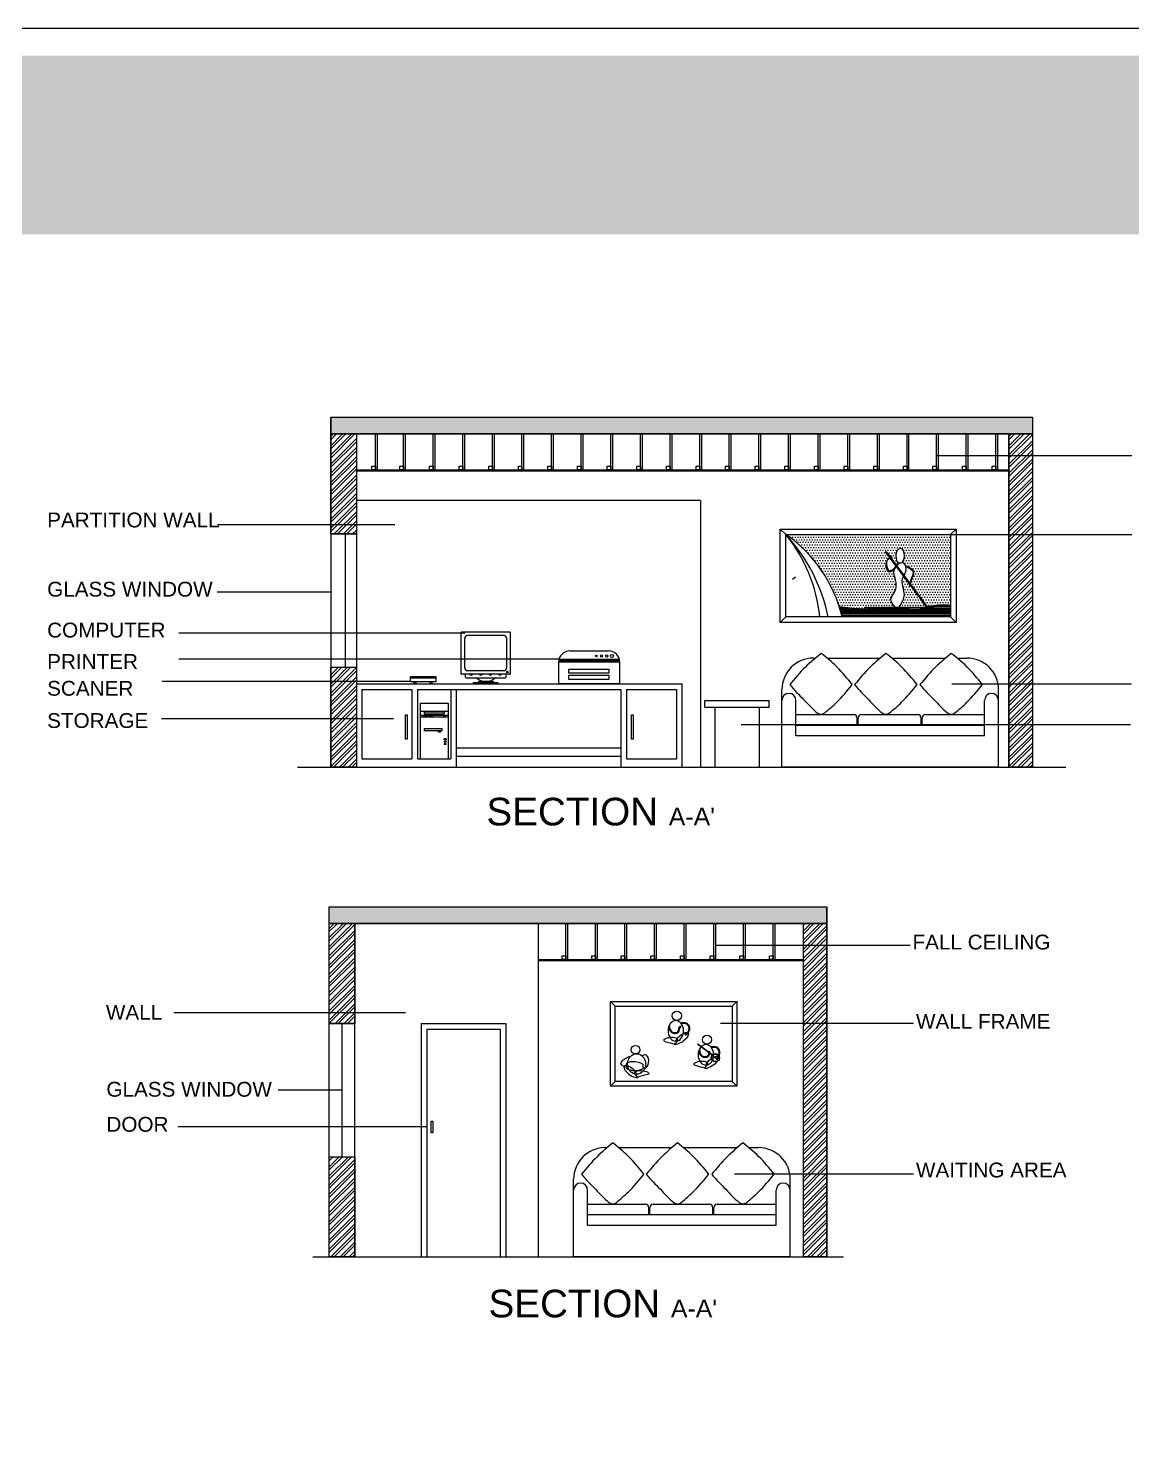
# Model space of a CAD drawing. Header units: millimetres. Extents: x 1521 to 3683, y 1649 to 3322.
# Drawn here: x 1768.16 to 1779.35, y 1662.99 to 1677.22 of the extents above; entities that cross this region are included whole.
import ezdxf

# ---------------------------------------------------------------- set-up
doc = ezdxf.new("R2010")
doc.units = ezdxf.units.MM
doc.header["$LTSCALE"] = 0.1
doc.layers.add('FURNITURE', color=34, linetype='Continuous')
doc.layers.add('HATCH', color=150, linetype='Continuous')
doc.styles.add('WORKING', font='ARIALN.TTF')

# ---------------------------------------------------------------- blocks, each defined once
blk = doc.blocks.new('A$C3F6A36EA')
h = blk.add_hatch(color=10)
h.set_gradient(color1=(22, 110, 12), color2=(129, 189, 10), tint=0.46)
h.paths.add_polyline_path([(-44.213, 20.41), (-3.313, 20.41), (-3.313, 22.222), (-44.213, 22.222)])
at = {"color": 0}
blk.add_lwpolyline([(-44.213, 22.5), (-3.313, 22.5), (-3.313, -5.276), (-44.213, -5.276)], close=True, dxfattribs=at)
blk = doc.blocks.new('A$C39047451')
at = {"layer": 'FURNITURE'}
for p, q in [((0, 2.87), (0, 14.63)), ((13.88, 14.75), (0.12, 14.75)), ((1, 4.6), (1, 12.9)), ((12.11, 13.75), (1.89, 13.75)), ((13, 4.6), (13, 12.9)), ((14, 2.87), (14, 14.63)), ((13.88, 2.75), (0.12, 2.75)), ((1.25, 1.87), (1.25, 2.75)), ((1.37, 1.75), (12.63, 1.75)), ((12.11, 3.75), (1.89, 3.75)), ((4.94, 0.75), (4.94, 0.41)), ((4.94, 0.75), (9.06, 0.75)), ((9.06, 0.75), (9.06, 0.41)), ((12.75, 1.87), (12.75, 2.75))]:
    blk.add_line(p, q, dxfattribs=at)
blk.add_lwpolyline([(3.53, 0), (3.53, 0.41), (10.47, 0.41), (10.47, 0)], close=True, dxfattribs=at)
blk.add_circle((13.13, 3.37), 0.229, dxfattribs=at)
for centre, radius, start, end in [((0.12, 14.63), 0.12, 90, 180), ((1.85, 12.9), 0.849, 87.1826, 180), ((1.85, 12.9), 0.849, 87.1826, 92.8174), ((12.15, 12.9), 0.849, 87.1826, 92.8174), ((12.15, 12.9), 0.849, 0, 92.8174), ((13.88, 14.63), 0.12, 0, 90), ((1.85, 4.6), 0.849, 180, 272.8174), ((12.15, 4.6), 0.849, 267.1826, 0), ((0.12, 2.87), 0.12, 180, 270), ((1.37, 1.87), 0.12, 180, 270), ((1.85, 4.6), 0.849, 267.1826, 272.8174), ((2.82, 2.97), 0.5, 205.9508, 334.0492), ((7, 5.38), 4.63, 231.6345, 308.3655), ((5.57, 2.97), 0.5, 205.9508, 334.0492), ((8.31, 2.97), 0.5, 205.9508, 334.0492), ((11.05, 2.97), 0.5, 205.9508, 334.0492), ((12.15, 4.6), 0.849, 267.1826, 272.8174), ((12.63, 1.87), 0.12, 270, 0), ((13.88, 2.87), 0.12, 270, 0)]:
    blk.add_arc(centre, radius, start, end, dxfattribs=at)
blk = doc.blocks.new('A$C40D74CC5')
at = {"layer": 'FURNITURE', "color": 1}
for p, q in [((-15.5, 44.7), (-15.5, -18.3)), ((-15.5, 44.7), (16, 44.7)), ((-15.5, 35.7), (16, 35.7)), ((-11, 34.6), (-11, 32.4)), ((-11, 34.6), (11.5, 34.6)), ((-11, 32.4), (11.5, 32.4)), ((11.5, 34.6), (11.5, 32.4)), ((16, 44.7), (16, -18.3)), ((-15.5, 31.2), (16, 31.2)), ((-15.5, 29), (16, 29)), ((-11, 15.5), (-11, 13.2)), ((9.3, 15.5), (-11, 15.5)), ((9.3, 13.2), (-11, 13.2)), ((5.2, 11.7), (5.2, 12.6)), ((7.4, 12.6), (5.2, 12.6)), ((7.4, 11.7), (5.2, 11.7)), ((7.4, 12.6), (7.4, 11.7)), ((9.3, 13.2), (9.3, 15.5)), ((13.8, 4.2), (11.5, 4.2)), ((11.5, 3.3), (11.5, 4.2)), ((13.8, 3.3), (11.5, 3.3)), ((11.5, 0.6), (11.5, 1.5)), ((13.8, 1.5), (11.5, 1.5)), ((13.8, 0.6), (11.5, 0.6)), ((13.8, 4.2), (13.8, 3.3)), ((13.8, 1.5), (13.8, 0.6)), ((13.8, -1.3), (11.5, -1.3)), ((11.5, -1.3), (11.5, -2.2)), ((13.8, -2.2), (11.5, -2.2)), ((13.8, -2.2), (13.8, -1.3)), ((-15.5, -18.3), (16, -18.3))]:
    blk.add_line(p, q, dxfattribs=at)
for points in [[(-11.4, 30.5), (-7.8, 30.5), (-7.8, 29.6), (-11.4, 29.6)], [(-4.9, 30.5), (-1.3, 30.5), (-1.3, 29.6), (-4.9, 29.6)]]:
    blk.add_lwpolyline(points, close=True, dxfattribs=at)
blk.add_ellipse((12, 30.1), major_axis=(-1.03, 0), ratio=0.358875, dxfattribs=at)
blk = doc.blocks.new('A$C53EF49EB')
for p, q in [((-0.274, 0.014), (0.274, 0.014)), ((-0.274, -0.197), (-0.274, 0)), ((-0.274, 0), (0.274, 0)), ((-0.271, 0.026), (0.271, 0.026)), ((-0.174, 0.1), (0.174, 0.1)), ((0.274, 0), (0.274, -0.197)), ((0.274, -0.197), (-0.274, -0.197))]:
    blk.add_line(p, q)
for points in [[(-0.183, -0.065), (0.177, -0.065), (0.177, -0.102), (-0.183, -0.102)], [(-0.183, -0.12), (0.177, -0.12), (0.177, -0.157), (-0.183, -0.157)]]:
    blk.add_lwpolyline(points, close=True)
for centre, radius in [((0.064, 0.054), 0.00712), ((0.111, 0.054), 0.01), ((0.158, 0.054), 0.00948), ((0.205, 0.054), 0.0131)]:
    blk.add_circle(centre, radius)
for centre, start, end in [((-0.174, 0), 90, 180), ((0.174, 0), 0, 90)]:
    blk.add_arc(centre, 0.1, start, end)
blk = doc.blocks.new('A$C35815E48')
blk.add_line((61.68, 0), (0, 0))
at = {"layer": 'FURNITURE'}
for p, q in [((9, 31.08), (9.53, 31.08)), ((12.79, 31.08), (27.99, 31.08)), ((31.26, 31.08), (46.62, 31.08)), ((49.88, 31.08), (52.68, 31.08)), ((0, 19), (0, 22.08)), ((61.68, 19), (61.68, 22.08)), ((0, 0), (0, 19)), ((4, 9), (4, 19)), ((57.68, 9), (57.68, 19)), ((61.68, 0), (61.68, 19)), ((4, 15), (20.43, 15)), ((21.43, 12), (21.43, 14)), ((21.68, 12), (21.68, 14)), ((22.68, 15), (38.68, 15)), ((39.68, 12), (39.68, 14)), ((39.93, 12), (39.93, 14)), ((40.93, 15), (57.68, 15)), ((4, 12), (57.68, 12)), ((4, 9), (57.68, 9))]:
    blk.add_line(p, q, dxfattribs=at)
for centre, radius, start, end in [((9, 22.08), 9, 90, 180), ((52.68, 22.08), 9, 0, 90), ((2, 19), 2, 90, 180), ((2, 19), 2, 0, 90), ((59.68, 19), 2, 90, 180), ((59.68, 19), 2, 0, 90), ((11.13, 16.78), 1.68, 231.0792, 309.4588), ((20.43, 14), 1, 0, 90), ((22.68, 14), 1, 90, 180), ((29.59, 16.78), 1.68, 231.0792, 309.4588), ((38.68, 14), 1, 0, 90), ((40.93, 14), 1, 90, 180), ((48.22, 16.78), 1.68, 231.0792, 309.4588)]:
    blk.add_arc(centre, radius, start, end, dxfattribs=at)
for points in [[(11.14, 32.42), (6.68, 28.51), (2.23, 23.52)], [(20.04, 23.52), (15.59, 28.6), (11.14, 32.42)], [(29.6, 32.42), (25.15, 28.51), (20.7, 23.52)], [(38.5, 23.52), (34.05, 28.6), (29.6, 32.42)], [(48.23, 32.42), (43.77, 28.51), (39.32, 23.52)], [(57.13, 23.52), (52.68, 28.6), (48.23, 32.42)]]:
    blk.add_spline(points, degree=3, dxfattribs=at)
for points, knots in [([(2.23, 23.52), (3.44, 21.99), (6.24, 19.32), (8.66, 16.61), (10.07, 15.47)], [0, 0, 0, 0, 6.954655, 13.423166, 13.423166, 13.423166, 13.423166]), ([(12.19, 15.48), (13.36, 16.44), (16.22, 18.88), (18.61, 21.78), (20.04, 23.52)], [1.62243, 1.62243, 1.62243, 1.62243, 7.020965, 15.032992, 15.032992, 15.032992, 15.032992]), ([(20.7, 23.52), (21.91, 21.99), (24.71, 19.32), (27.12, 16.61), (28.54, 15.47)], [0, 0, 0, 0, 6.954655, 13.423166, 13.423166, 13.423166, 13.423166]), ([(30.66, 15.48), (31.83, 16.44), (34.69, 18.88), (37.08, 21.78), (38.5, 23.52)], [1.62243, 1.62243, 1.62243, 1.62243, 7.020965, 15.032992, 15.032992, 15.032992, 15.032992]), ([(39.32, 23.52), (40.53, 21.99), (43.33, 19.32), (45.75, 16.61), (47.16, 15.47)], [0, 0, 0, 0, 6.954655, 13.423166, 13.423166, 13.423166, 13.423166]), ([(49.28, 15.48), (50.45, 16.44), (53.31, 18.88), (55.7, 21.78), (57.13, 23.52)], [1.62243, 1.62243, 1.62243, 1.62243, 7.020965, 15.032992, 15.032992, 15.032992, 15.032992])]:
    blk.add_open_spline(points, degree=3, knots=knots, dxfattribs=at)
blk = doc.blocks.new('A$C2AE168EA')
at = {"layer": 'HATCH'}
h = blk.add_hatch(dxfattribs=at)
h.set_pattern_fill('DOTS', color=4, scale=5.134607, style=0)
h.set_pattern_definition([(0, (28309.056, 11407.555), (4.0755944, 8.1511889), [0, -8.1511889])])
edge = h.paths.add_edge_path(flags=16)
edge.add_spline(control_points=[(383.9, -147.6), (383.3, -148.8), (381.6, -152.7), (376.4, -171.4), (394.6, -204), (378.5, -230.4), (370.7, -243.2)], knot_values=[0, 0, 0, 0, 0.429737, 1.459208, 6.551324, 11.375166, 11.375166, 11.375166, 11.375166], degree=3, periodic=0)
edge.add_line((370.7, -243.2), (456, -243.2))
edge.add_arc((456.1, -241.8), 1.48, 216.7669, 267.1228, ccw=False)
edge.add_line((454.9, -242.6), (404.1, -174.6))
edge.add_spline(control_points=[(404.1, -174.6), (403.8, -176.1), (403.6, -177.6), (403.3, -179.1)], knot_values=[8.153588, 8.153588, 8.153588, 8.153588, 8.69046, 8.69046, 8.69046, 8.69046], degree=3, periodic=0)
edge.add_line((403.3, -179.1), (402.7, -176.3))
edge.add_spline(control_points=[(402.7, -176.3), (402.8, -175.3), (403, -174.4), (403.1, -173.4)], knot_values=[8.351339, 8.351339, 8.351339, 8.351339, 8.69046, 8.69046, 8.69046, 8.69046], degree=3, periodic=0)
edge.add_line((403.1, -173.4), (383.9, -147.6))
edge = h.paths.add_edge_path()
edge.add_line((530.6, -17.1), (17.1, -17.1))
edge.add_arc((-226.5, -371.3), 429.9, 17.6053, 55.487, ccw=False)
edge.add_spline(control_points=[(183.3, -241.3), (207.4, -244.6), (265.3, -252.5), (323.5, -242.7), (357.5, -243.2)], knot_values=[0, 0, 0, 0, 2.122387, 5.1018, 5.1018, 5.1018, 5.1018], degree=3, periodic=0)
edge.add_line((347.8, -243.2), (347.8, -243.2))
edge.add_spline(control_points=[(357.5, -243.2), (351, -235.1), (337.2, -217.8), (365.4, -189.8), (359.4, -157.8), (351.3, -131.8), (357.7, -120.6), (360.5, -116.4)], knot_values=[0, 0, 0, 0, 3.131562, 6.654102, 10.999556, 13.738959, 15.384573, 15.384573, 15.384573, 15.384573], degree=3, periodic=0)
edge.add_spline(control_points=[(360.5, -116.4), (352.7, -126.4), (334.8, -149.2), (325.4, -107.1), (333.6, -96.8), (334.2, -96.2)], knot_values=[0, 0, 0, 0, 3.208801, 7.368407, 7.692362, 7.692362, 7.692362, 7.692362], degree=3, periodic=0)
edge.add_spline(control_points=[(344.4, -89.8), (340.6, -91.5), (336.9, -93.3), (334.2, -96.2)], knot_values=[7.692362, 7.692362, 7.692362, 7.692362, 9.047656, 9.047656, 9.047656, 9.047656], degree=3, periodic=0)
edge.add_spline(control_points=[(334.2, -96.2), (334.5, -95.6), (336, -92.8), (338.3, -90.8), (340.4, -89.4)], knot_values=[7.17388, 7.17388, 7.17388, 7.17388, 7.368407, 8.227398, 8.227398, 8.227398, 8.227398], degree=3, periodic=0)
edge.add_line((340.4, -89.4), (327.9, -72.7))
edge.add_arc((329.1, -71.9), 1.48, 36.767, 216.7667, ccw=False)
edge.add_line((330.3, -71), (330.3, -71))
edge.add_arc((329.1, -71.9), 1.48, 36.7669, 36.7672)
edge.add_arc((329.1, -71.9), 1.48, 36.7669, 36.7672, ccw=False)
edge.add_line((330.3, -71), (343, -87.9))
edge.add_spline(control_points=[(343, -87.9), (344.5, -87.1), (346.2, -86.4), (347.8, -85.6)], knot_values=[8.561076, 8.561076, 8.561076, 8.561076, 9.151767, 9.151767, 9.151767, 9.151767], degree=3, periodic=0)
edge.add_line((347.8, -85.6), (345.2, -89.4))
edge.add_spline(control_points=[(345.2, -89.4), (345, -89.6), (344.7, -89.7), (344.4, -89.8)], knot_values=[9.047656, 9.047656, 9.047656, 9.047656, 9.151767, 9.151767, 9.151767, 9.151767], degree=3, periodic=0)
edge.add_line((344.4, -89.8), (362.2, -113.7))
edge.add_spline(control_points=[(362.2, -113.7), (362.5, -113.4), (362.8, -113), (363.1, -112.6)], knot_values=[0, 0, 0, 0, 0.117693, 0.117693, 0.117693, 0.117693], degree=3, periodic=0)
edge.add_spline(control_points=[(363.1, -112.6), (366.3, -110.5), (369.6, -108.3), (372.7, -106.8)], knot_values=[17.961284, 17.961284, 17.961284, 17.961284, 19.052234, 19.052234, 19.052234, 19.052234], degree=3, periodic=0)
edge.add_ellipse((373.4, -83.2), major_axis=(0.9, 23.6), ratio=0.520492, start_angle=203.8422, end_angle=540.5144, ccw=False)
edge.add_ellipse((373.4, -83.2), major_axis=(0.9, 23.6), ratio=0.520492, start_angle=180.5144, end_angle=203.8422)
edge.add_spline(control_points=[(377.6, -104.9), (379.5, -104.5), (384.6, -104.6), (388.5, -109.8), (390.1, -113.9)], knot_values=[15.29229, 15.29229, 15.29229, 15.29229, 16.020275, 17.360854, 17.360854, 17.360854, 17.360854], degree=3, periodic=0)
edge.add_spline(control_points=[(390.1, -113.9), (401.8, -119.1), (413.8, -124.4), (414.7, -133.2), (414.8, -133.5)], knot_values=[0, 0, 0, 0, 3.52309, 3.63904, 3.63904, 3.63904, 3.63904], degree=3, periodic=0)
edge.add_spline(control_points=[(403.8, -169.4), (404.7, -164.7), (407.5, -152.7), (415.2, -139.7), (414.8, -133.5)], knot_values=[3.63904, 3.63904, 3.63904, 3.63904, 5.297118, 7.874158, 7.874158, 7.874158, 7.874158], degree=3, periodic=0)
edge.add_spline(control_points=[(414.8, -133.5), (415, -134.1), (416.9, -141), (408.5, -154.6), (405.6, -166.5), (404.8, -170.6)], knot_values=[3.226387, 3.226387, 3.226387, 3.226387, 3.52309, 6.216079, 7.6825, 7.6825, 7.6825, 7.6825], degree=3, periodic=0)
edge.add_line((404.8, -170.6), (457.2, -240.9))
edge.add_arc((456.1, -241.8), 1.48, -87.1228, 36.7669, ccw=False)
edge.add_line((456.1, -243.2), (456.6, -243.2))
edge.add_spline(control_points=[(456.6, -243.2), (465.7, -240.8), (490, -234.1), (515, -235.8), (530.6, -236.9)], knot_values=[8.019637, 8.019637, 8.019637, 8.019637, 8.841304, 10.197923, 10.197923, 10.197923, 10.197923], degree=3, periodic=0)
edge.add_line((530.6, -236.9), (530.6, -17.1))
h = blk.add_hatch(dxfattribs=at)
h.set_pattern_fill('LINE', color=3, scale=1.369229, style=0)
h.set_pattern_definition([(0, (28309.056, 11407.555), (0, 4.3473007), [])])
edge = h.paths.add_edge_path()
edge.add_spline(control_points=[(357.5, -243.2), (323.5, -242.7), (265.3, -252.5), (207.4, -244.6), (183.3, -241.3)], knot_values=[0, 0, 0, 0, 2.979413, 5.1018, 5.1018, 5.1018, 5.1018], degree=3, periodic=0)
edge.add_arc((-226.5, -371.3), 429.9, 13.109, 17.6053, ccw=False)
edge.add_line((192.2, -273.8), (530.6, -273.8))
edge.add_line((530.6, -273.8), (530.6, -236.9))
edge.add_spline(control_points=[(530.6, -236.9), (515, -235.8), (490, -234.1), (465.7, -240.8), (456.6, -243.2)], knot_values=[8.019637, 8.019637, 8.019637, 8.019637, 9.376255, 10.197923, 10.197923, 10.197923, 10.197923], degree=3, periodic=0)
edge.add_spline(control_points=[(456.6, -243.2), (447, -245.8), (421, -252.2), (387.6, -244.6), (364.1, -243.3), (357.5, -243.2)], knot_values=[5.1018, 5.1018, 5.1018, 5.1018, 5.963784, 7.443684, 8.019637, 8.019637, 8.019637, 8.019637], degree=3, periodic=0)
edge.add_line((357.5, -243.2), (348, -243.2))
at = {"layer": 'FURNITURE', "color": 1}
for p, q in [((17.1, -17.1), (0, 0)), ((530.6, -17.1), (547.7, 0)), ((17.1, -273.8), (0, -291)), ((530.6, -273.8), (547.7, -291))]:
    blk.add_line(p, q, dxfattribs=at)
for points in [[(0, -291), (0, 0), (547.7, 0), (547.7, -291)], [(17.1, -273.8), (17.1, -17.1), (530.6, -17.1), (530.6, -273.8)]]:
    blk.add_lwpolyline(points, close=True, dxfattribs=at)
at = {"layer": 'HATCH'}
for p, q in [((327.9, -72.7), (340.4, -89.4)), ((330.3, -71), (343, -87.9)), ((345.2, -89.4), (347.8, -85.6)), ((341.6, -91.1), (403.1, -173.4)), ((344.4, -89.8), (403.8, -169.4)), ((404.1, -174.6), (454.9, -242.6)), ((404.8, -170.6), (457.2, -240.9)), ((403.3, -179.1), (402.7, -176.3)), ((262.7, -243.2), (479.4, -243.2))]:
    blk.add_line(p, q, dxfattribs=at)
at = {"layer": 'HATCH', "color": 4}
blk.add_line((38.3, -156.5), (47.6, -148.8), dxfattribs=at)
at = {"layer": 'HATCH'}
for centre, radius, start, end in [((-368.7, -376.9), 527.5, 11.26, 42.9943), ((-226.5, -371.3), 429.9, 13.109, 55.487), ((-356.5, -321.2), 481.8, 5.6429, 39.1403), ((329.1, -71.9), 1.48, 36.7669, 216.7669), ((456.1, -241.8), 1.48, 216.7669, 36.7669)]:
    blk.add_arc(centre, radius, start, end, dxfattribs=at)
blk.add_ellipse((373.4, -83.2), major_axis=(0.9, 23.6), ratio=0.520492, dxfattribs=at)
for points, knots in [([(360.3, -116.1), (353.5, -124.8), (336.9, -143.4), (326.3, -95.3), (342.9, -87.9), (347.8, -85.6)], [0.377646, 0.377646, 0.377646, 0.377646, 3.208801, 7.368407, 9.151767, 9.151767, 9.151767, 9.151767]), ([(357.5, -243.2), (351, -235.1), (337.2, -217.8), (365.4, -189.8), (359.4, -157.8), (351.2, -131.8), (357.7, -120.6), (360.5, -116.4)], [0, 0, 0, 0, 3.131562, 6.654102, 10.999556, 13.738959, 15.390641, 15.390641, 15.390641, 15.390641]), ([(385.4, -144.7), (388.7, -138.1), (396, -125.7), (384.5, -98.3), (370.3, -107.8), (363.1, -112.6)], [11.750149, 11.750149, 11.750149, 11.750149, 14.259988, 16.632869, 19.052234, 19.052234, 19.052234, 19.052234]), ([(370.7, -243.2), (378.5, -230.4), (394.6, -204), (376.4, -171.4), (381.6, -152.7), (383.3, -148.8), (383.9, -147.6)], [0, 0, 0, 0, 4.823842, 9.915959, 10.945429, 11.375166, 11.375166, 11.375166, 11.375166])]:
    blk.add_open_spline(points, degree=3, knots=knots, dxfattribs=at)
for points in [[(360.5, -116.4), (338.8, -134.3), (332.5, -98.4), (345.2, -89.4)], [(390.1, -113.9), (414.7, -132.6), (407.6, -155.1), (402.7, -176.3)], [(390.8, -116.8), (415.3, -135.5), (408.3, -158), (403.3, -179.1)]]:
    blk.add_spline(points, degree=3, dxfattribs=at)
for points in [[(363.1, -112.6), (362.8, -113), (362.5, -113.4), (362.2, -113.7)], [(362.3, -113.8), (362.6, -113.4), (362.8, -113), (363.1, -112.6)]]:
    blk.add_open_spline(points, degree=3, dxfattribs=at)
at = {"layer": 'HATCH', "color": 3}
blk.add_spline([(183.3, -241.3), (255.6, -248.1), (377.3, -244.4), (427.7, -248.8), (484.1, -236.9), (530.6, -236.9)], degree=3, dxfattribs=at)
blk = doc.blocks.new('A$C63201F63')
at = {"layer": 'FURNITURE', "color": 1}
for p, q in [((-436.6, 282.9), (-453.7, 300)), ((-8.6, 282.9), (8.6, 300)), ((-436.6, 8.6), (-453.7, -8.6)), ((-8.6, 8.6), (8.6, -8.6))]:
    blk.add_line(p, q, dxfattribs=at)
at = {"layer": 'FURNITURE'}
for p, q in [((-196.3, 209.4), (-199.4, 201.6)), ((-180.1, 179.1), (-177, 186.9))]:
    blk.add_line(p, q, dxfattribs=at)
at = {"layer": 'FURNITURE', "color": 6}
for p, q in [((-82.3, 104), (-134.6, 143.7)), ((-81.2, 105.3), (-133.6, 145)), ((-80.7, 103.4), (-60, 86.5)), ((-395, 75.5), (-395, 55.6)), ((-335.2, 71.2), (-335.2, 54.4)), ((-55.4, 84.5), (-58.3, 86.1)), ((-54.6, 85.9), (-57.4, 87.4)), ((-55.4, 84.5), (-54.6, 85.9))]:
    blk.add_line(p, q, dxfattribs=at)
at = {"layer": 'FURNITURE', "color": 1}
for points in [[(-453.7, 300), (8.6, 300), (8.6, -8.6), (-453.7, -8.6)], [(-436.6, 282.9), (-8.6, 282.9), (-8.6, 8.6), (-436.6, 8.6)]]:
    blk.add_lwpolyline(points, close=True, dxfattribs=at)
for centre, radius in [((-210.7, 248.2), 16.8), ((-100.7, 160.9), 16.8), ((-361.8, 124.4), 15.7)]:
    blk.add_circle(centre, radius, dxfattribs=at)
at = {"layer": 'FURNITURE', "color": 6}
for radius in [15, 13.4]:
    blk.add_circle((-70.3, 95), radius, dxfattribs=at)
at = {"layer": 'FURNITURE'}
for centre, start, end in [((-197.8, 205.5), 68.6159, 248.6159), ((-178.6, 183), 248.6159, 68.6159)]:
    blk.add_arc(centre, 4.19, start, end, dxfattribs=at)
at = {"layer": 'FURNITURE', "color": 6}
for centre, radius, start, end in [((-134.1, 144.3), 0.822, 52.8672, 232.8672), ((-369.7, 9.6), 70.6, 60.7985, 111.0402), ((-363.9, 119), 70.6, 243.8638, 293.9788)]:
    blk.add_arc(centre, radius, start, end, dxfattribs=at)
at = {"layer": 'FURNITURE', "color": 1, "extrusion": (0, 0, -1)}
for centre, major_axis, ratio, start_param, end_param in [((-214.7, 192.9), (0, -37.5), 0.751933, -3.141592653589792, 3.141592653589792), ((-174.1, 182), (-1.54, -2.26), 0.500549, -1.570796, 4.712389), ((-104.7, 105.6), (0, -37.5), 0.751933, -3.141592653589792, 3.141592653589792), ((-64.1, 94.7), (-1.54, -2.26), 0.500549, -1.570796, 4.712389)]:
    blk.add_ellipse(centre, major_axis=major_axis, ratio=ratio, start_param=start_param, end_param=end_param, dxfattribs=at)
for centre in [(-202.1, 203.6), (-92.1, 116.3)]:
    blk.add_ellipse(centre, major_axis=(-0.14, -2.35), ratio=0.58127, dxfattribs=at)
at = {"layer": 'FURNITURE', "color": 1}
for centre, major_axis, ratio, start_param, end_param in [((-357.9, 72), (0, -37.5), 0.874857, -3.141592653589792, 3.141592653589792), ((-329.2, 81.3), (2.2, 24.5), 0.641794, 2.913951, 6.958023)]:
    blk.add_ellipse(centre, major_axis=major_axis, ratio=ratio, start_param=start_param, end_param=end_param, dxfattribs=at)
for points, knots in [([(-240.4, 208.3), (-240.3, 207.7), (-240.2, 207), (-239.5, 203.4), (-238.8, 200.4), (-236.9, 195.4), (-235.8, 193.3), (-232.9, 189.5), (-231.1, 187.8), (-227.6, 185.8), (-226.1, 185.2), (-222.9, 184.3), (-221.3, 184), (-217.4, 183.7), (-215, 183.8), (-211, 184.6), (-209.3, 185.2), (-206.9, 186.6), (-206.1, 187.1), (-204.8, 188.4), (-204.2, 189.1), (-203.3, 190.5), (-202.9, 191.2), (-201.9, 193.7), (-201.5, 195.6), (-200.9, 199.3), (-200.8, 201.2), (-200.7, 203.2), (-200.7, 203.4), (-200.7, 203.5)], [2.680968, 2.680968, 2.680968, 2.680968, 3.297407, 3.297407, 6.182802, 6.182802, 8.580501, 8.580501, 10.9782, 10.9782, 12.434422, 12.434422, 13.890645, 13.890645, 15.9036, 15.9036, 17.5272, 17.5272, 18.415115, 18.415115, 19.18645, 19.18645, 19.957785, 19.957785, 21.75409, 21.75409, 23.550395, 23.550395, 23.694663, 23.694663, 23.694663, 23.694663]), ([(-238.3, 213.4), (-237, 202.4), (-233.6, 185.2), (-204.5, 186), (-203.7, 198.4), (-203.4, 203.7)], [1.207333, 1.207333, 1.207333, 1.207333, 11.542897, 18.546556, 23.694663, 23.694663, 23.694663, 23.694663]), ([(-197.8, 223), (-192.8, 223.7), (-191.8, 223.7), (-188.9, 223.8), (-187, 223.9), (-183.2, 223.7), (-181.2, 223.4), (-177.5, 222.5), (-175.7, 221.7), (-172.6, 219.8), (-171.4, 218.7), (-169.2, 216.3), (-168.3, 214.9), (-166.1, 211), (-165.1, 208.3), (-164.4, 204), (-164.3, 202.4), (-164.4, 199.4), (-164.6, 197.9), (-165.8, 193.4), (-167.1, 190.5), (-170.1, 185.5), (-171.5, 183.4), (-173, 181.2)], [0, 0, 0, 0, 0.955052, 0.955052, 2.865156, 2.865156, 4.76723, 4.76723, 6.669303, 6.669303, 8.18291, 8.18291, 9.696516, 9.696516, 12.304038, 12.304038, 13.743855, 13.743855, 15.183672, 15.183672, 18.369312, 18.369312, 21.018624, 21.018624, 21.018624, 21.018624]), ([(-130.4, 121), (-130.3, 120.3), (-130.2, 119.7), (-129.5, 116), (-128.8, 113.1), (-126.9, 108.1), (-125.8, 106), (-122.9, 102.2), (-121.1, 100.5), (-117.6, 98.5), (-116.1, 97.9), (-112.9, 97), (-111.3, 96.7), (-107.4, 96.3), (-105, 96.4), (-101, 97.3), (-99.3, 97.9), (-96.9, 99.2), (-96.1, 99.8), (-94.8, 101.1), (-94.2, 101.8), (-93.3, 103.2), (-92.9, 103.9), (-91.9, 106.4), (-91.5, 108.3), (-91, 112), (-90.8, 113.9), (-90.7, 115.9), (-90.7, 116), (-90.7, 116.2)], [2.680968, 2.680968, 2.680968, 2.680968, 3.297407, 3.297407, 6.182802, 6.182802, 8.580501, 8.580501, 10.9782, 10.9782, 12.434422, 12.434422, 13.890645, 13.890645, 15.9036, 15.9036, 17.5272, 17.5272, 18.415115, 18.415115, 19.18645, 19.18645, 19.957785, 19.957785, 21.75409, 21.75409, 23.550395, 23.550395, 23.694663, 23.694663, 23.694663, 23.694663]), ([(-128.3, 126), (-127, 115.1), (-123.6, 97.9), (-94.5, 98.7), (-93.7, 111.1), (-93.4, 116.3)], [1.207333, 1.207333, 1.207333, 1.207333, 11.542897, 18.546556, 23.694663, 23.694663, 23.694663, 23.694663]), ([(-87.8, 135.7), (-82.8, 136.3), (-81.8, 136.4), (-78.9, 136.5), (-77, 136.5), (-73.2, 136.3), (-71.2, 136.1), (-67.5, 135.1), (-65.7, 134.4), (-62.6, 132.4), (-61.4, 131.4), (-59.2, 128.9), (-58.3, 127.6), (-56.1, 123.7), (-55.1, 121), (-54.4, 116.7), (-54.3, 115.1), (-54.4, 112.1), (-54.6, 110.6), (-55.8, 106.1), (-57.2, 103.2), (-60.1, 98.2), (-61.5, 96), (-63, 93.9)], [0, 0, 0, 0, 0.955052, 0.955052, 2.865156, 2.865156, 4.76723, 4.76723, 6.669303, 6.669303, 8.18291, 8.18291, 9.696516, 9.696516, 12.304038, 12.304038, 13.743855, 13.743855, 15.183672, 15.183672, 18.369312, 18.369312, 21.018624, 21.018624, 21.018624, 21.018624])]:
    blk.add_open_spline(points, degree=3, knots=knots, dxfattribs=at)
for points in [[(-195.8, 220.8), (-175.2, 218.2), (-167.1, 201.9), (-175.2, 182.8)], [(-215.4, 155.4), (-202.8, 173), (-170.2, 186.8), (-186, 156.2), (-218.7, 145.3), (-207.8, 158.2), (-244.4, 167), (-259.2, 158.2), (-245.4, 152.2), (-211.7, 143.3)], [(-105.4, 68), (-92.8, 85.7), (-60.2, 99.5), (-76, 68.9), (-108.7, 58), (-97.8, 70.8), (-134.4, 79.7), (-149.2, 70.8), (-135.4, 64.9), (-101.7, 56)], [(-85.8, 133.4), (-65.2, 130.9), (-57.1, 114.5), (-65.2, 95.5)], [(-380.2, 99.5), (-396.6, 92.6), (-416.1, 74), (-398.4, 61)], [(-357.1, 34.5), (-369.7, 52.1), (-402.3, 65.9), (-386.5, 35.3), (-353.9, 24.4), (-364.7, 37.3), (-328.1, 46.1), (-313.3, 37.3), (-327.2, 31.3), (-360.8, 22.4)]]:
    blk.add_spline(points, degree=3, dxfattribs=at)

msp = doc.modelspace()

# ---------------------------------------------------------------- hatches: boundary and pattern name
h = msp.add_hatch()
h.set_pattern_fill('AR-CONC', color=256, scale=0.001, style=0)
h.set_pattern_definition([(50, (-107.87761, 95.70673), (0.182184669, -0.0159390855), [0.01905, -0.20955]), (355, (-107.87761, 95.70673), (-0.035242826, 0.191056643), [0.01524, -0.16764]), (100.451, (-107.86243, 95.7054), (0.146942502, 0.175116688), [0.01619, -0.17809]), (46.1842, (-107.8776, 95.75753), (0.27107904, -0.042042328), [0.028575, -0.314325]), (96.6356, (-107.85502, 95.75402), (0.237404234, 0.247425556), [0.024285, -0.267135]), (351.184, (-107.8776, 95.75753), (0.237404606, 0.247425118), [0.02286, -0.25146]), (21, (-107.85221, 95.74483), (0.15161488, -0.1022655185), [0.01905, -0.20955]), (326, (-107.85221, 95.74483), (0.061802028, 0.184187966), [0.01524, -0.16764]), (71.4514, (-107.83958, 95.7363), (0.213416491, 0.081922858), [0.01619, -0.17809]), (37.5, (-107.87761, 95.70673), (0.0030886033, 0.0845550389), [0, -0.165608, 0, -0.17018, 0, -0.168275]), (7.5, (-107.87761, 95.70673), (0.0668196625, 0.1001805748), [0, -0.097028, 0, -0.161798, 0, -0.064135]), (327.5, (-107.93425, 95.70673), (0.1355905952, -0.005728744), [0, -0.0635, 0, -0.19812, 0, -0.26289]), (317.5, (-107.95965, 95.70673), (0.1481291814, 0.025426491), [0, -0.08255, 0, -0.131572, 0, -0.18669])])
h.paths.add_polyline_path([(1771.2223, 1673.2758), (1778.3288, 1673.2758), (1778.3288, 1673.1071), (1771.2223, 1673.1071)])
h = msp.add_hatch()
h.set_pattern_fill('STEEL', color=256, scale=0.020676, style=0)
h.set_pattern_definition([(45, (-61.227984, 93.95039), (-0.0464185847, 0.0464185847), []), (45, (-61.227984, 93.983216), (-0.0464185847, 0.0464185847), [])])
h.paths.add_polyline_path([(1778.0912, 1673.1071), (1778.3288, 1673.1071), (1778.3288, 1669.7321), (1778.0912, 1669.7321)])
h.paths.add_polyline_path([(1771.2223, 1673.1071), (1771.481, 1673.1071), (1771.481, 1672.0946), (1771.2223, 1672.0946)])
h.paths.add_polyline_path([(1771.2223, 1670.7446), (1771.481, 1670.7446), (1771.481, 1669.7321), (1771.2223, 1669.7321)])
h = msp.add_hatch()
h.set_pattern_fill('AR-CONC', color=256, scale=0.001, style=0)
h.set_pattern_definition([(50, (-107.9104, 95.57672), (0.182184669, -0.0159390855), [0.01905, -0.20955]), (355, (-107.9104, 95.57672), (-0.035242826, 0.191056643), [0.01524, -0.16764]), (100.451, (-107.89522, 95.57539), (0.146942502, 0.175116688), [0.01619, -0.17809]), (46.1842, (-107.9104, 95.62752), (0.27107904, -0.042042328), [0.028575, -0.314325]), (96.6356, (-107.88781, 95.62401), (0.237404234, 0.247425556), [0.024285, -0.267135]), (351.184, (-107.9104, 95.62752), (0.237404606, 0.247425118), [0.02286, -0.25146]), (21, (-107.885, 95.61482), (0.15161488, -0.1022655185), [0.01905, -0.20955]), (326, (-107.885, 95.61482), (0.061802028, 0.184187966), [0.01524, -0.16764]), (71.4514, (-107.87237, 95.6063), (0.213416491, 0.081922858), [0.01619, -0.17809]), (37.5, (-107.9104, 95.57672), (0.0030886033, 0.0845550389), [0, -0.165608, 0, -0.17018, 0, -0.168275]), (7.5, (-107.9104, 95.57672), (0.0668196625, 0.1001805748), [0, -0.097028, 0, -0.161798, 0, -0.064135]), (327.5, (-107.967045, 95.57672), (0.1355905952, -0.005728744), [0, -0.0635, 0, -0.19812, 0, -0.26289]), (317.5, (-107.99245, 95.57672), (0.1481291814, 0.025426491), [0, -0.08255, 0, -0.131572, 0, -0.18669])])
h.paths.add_polyline_path([(1771.207, 1668.3175), (1776.2477, 1668.3175), (1776.2477, 1668.1487), (1771.207, 1668.1487)])
h = msp.add_hatch()
h.set_pattern_fill('STEEL', color=256, scale=0.020676, style=0)
h.set_pattern_definition([(45, (-62.253786, 94.085906), (-0.0464185847, 0.0464185847), []), (45, (-62.253786, 94.11873), (-0.0464185847, 0.0464185847), [])])
h.paths.add_polyline_path([(1771.207, 1668.1487), (1771.4658, 1668.1487), (1771.4658, 1667.1362), (1771.207, 1667.1362)])
h.paths.add_polyline_path([(1771.207, 1665.7862), (1771.4658, 1665.7862), (1771.4658, 1664.7737), (1771.207, 1664.7737)])
h.paths.add_polyline_path([(1776.0101, 1668.1487), (1776.2477, 1668.1487), (1776.2477, 1664.7737), (1776.0101, 1664.7737)])

# ---------------------------------------------------------------- linework, layer by layer
for p, q in [((1771.2223, 1673.2758), (1778.3288, 1673.2758)), ((1771.2223, 1673.2758), (1771.2223, 1669.7321)), ((1778.3288, 1673.2758), (1778.3288, 1669.7321)), ((1771.2223, 1673.1071), (1778.3288, 1673.1071)), ((1771.481, 1673.1071), (1771.481, 1669.7321)), ((1778.0912, 1673.1071), (1778.0912, 1669.7321)), ((1774.9685, 1672.4321), (1771.481, 1672.4321)), ((1774.9685, 1672.4321), (1774.9685, 1669.7321)), ((1771.2223, 1672.0946), (1771.481, 1672.0946)), ((1771.3692, 1670.7446), (1771.3692, 1672.0946)), ((1771.2223, 1670.7446), (1771.481, 1670.7446)), ((1771.481, 1670.5758), (1774.7786, 1670.5758)), ((1772.0301, 1670.6383), (1772.2872, 1670.6383)), ((1774.7786, 1670.5758), (1774.7786, 1669.7321)), ((1771.5373, 1670.5196), (1772.0435, 1670.5196)), ((1771.5373, 1670.5196), (1771.5373, 1669.8165)), ((1772.0435, 1670.5196), (1772.0435, 1669.8165)), ((1772.0998, 1670.5196), (1774.1598, 1670.5196)), ((1772.0998, 1670.5196), (1772.0998, 1669.8165)), ((1772.4373, 1670.5196), (1772.4373, 1669.8165)), ((1772.4935, 1670.5196), (1772.4935, 1669.7321)), ((1774.1598, 1670.5196), (1774.1598, 1669.7321)), ((1774.2161, 1670.5196), (1774.7223, 1670.5196)), ((1774.2161, 1670.5196), (1774.2161, 1669.8165)), ((1774.7223, 1670.5196), (1774.7223, 1669.8165)), ((1775.0101, 1670.4071), (1775.6634, 1670.4071)), ((1775.0101, 1670.3396), (1775.0101, 1670.4071)), ((1775.6634, 1670.3396), (1775.6634, 1670.4071)), ((1775.0101, 1670.3396), (1775.6634, 1670.3396)), ((1775.1118, 1670.3396), (1775.1118, 1669.7321)), ((1775.5618, 1670.3396), (1775.5618, 1669.7321)), ((1771.5373, 1669.8165), (1772.0435, 1669.8165)), ((1772.0998, 1669.8165), (1772.4373, 1669.8165)), ((1772.4935, 1669.929), (1774.1598, 1669.929)), ((1772.4935, 1669.8446), (1774.1598, 1669.8446)), ((1774.2161, 1669.8165), (1774.7223, 1669.8165)), ((1770.8848, 1669.7321), (1778.6663, 1669.7321)), ((1771.207, 1668.3175), (1776.2477, 1668.3175)), ((1771.207, 1664.7737), (1771.207, 1668.3175)), ((1776.2477, 1664.7737), (1776.2477, 1668.3175)), ((1771.207, 1668.1487), (1776.2477, 1668.1487)), ((1771.4658, 1664.7737), (1771.4658, 1668.1487)), ((1773.322, 1668.1487), (1773.322, 1664.7737)), ((1776.0101, 1664.7737), (1776.0101, 1668.1487)), ((1771.207, 1667.1362), (1771.4658, 1667.1362)), ((1771.3364, 1665.7862), (1771.3364, 1667.1362)), ((1772.138, 1667.1362), (1772.9936, 1667.1362)), ((1772.138, 1667.1362), (1772.138, 1664.7737)), ((1772.9936, 1667.1362), (1772.9936, 1664.7737)), ((1772.1942, 1667.08), (1772.9373, 1667.08)), ((1772.1942, 1667.08), (1772.1942, 1664.7737)), ((1772.9373, 1667.08), (1772.9373, 1664.7737)), ((1771.0383, 1664.7737), (1776.0101, 1664.7737)), ((1776.0101, 1664.7737), (1776.4165, 1664.7737))]:
    msp.add_line(p, q)
at = {"color": 5}
for p, q in [((1771.6735, 1672.7439), (1771.6735, 1673.1071)), ((1771.6935, 1672.7439), (1771.6935, 1673.1071)), ((1771.9587, 1672.7439), (1771.9587, 1673.1071)), ((1771.9787, 1672.7439), (1771.9787, 1673.1071)), ((1772.2587, 1672.7439), (1772.2587, 1673.1071)), ((1772.2787, 1672.7439), (1772.2787, 1673.1071)), ((1772.5587, 1672.7439), (1772.5587, 1673.1071)), ((1772.5787, 1672.7439), (1772.5787, 1673.1071)), ((1772.8587, 1672.7439), (1772.8587, 1673.1071)), ((1772.8787, 1672.7439), (1772.8787, 1673.1071)), ((1773.1587, 1672.7439), (1773.1587, 1673.1071)), ((1773.1787, 1672.7439), (1773.1787, 1673.1071)), ((1773.4587, 1672.7439), (1773.4587, 1673.1071)), ((1773.4787, 1672.7439), (1773.4787, 1673.1071)), ((1773.7587, 1672.7439), (1773.7587, 1673.1071)), ((1773.7787, 1672.7439), (1773.7787, 1673.1071)), ((1774.0587, 1672.7439), (1774.0587, 1673.1071)), ((1774.0787, 1672.7439), (1774.0787, 1673.1071)), ((1774.3587, 1672.7439), (1774.3587, 1673.1071)), ((1774.3787, 1672.7439), (1774.3787, 1673.1071)), ((1774.6587, 1672.7439), (1774.6587, 1673.1071)), ((1774.6787, 1672.7439), (1774.6787, 1673.1071)), ((1774.9587, 1672.7439), (1774.9587, 1673.1071)), ((1774.9787, 1672.7439), (1774.9787, 1673.1071)), ((1775.2587, 1672.7439), (1775.2587, 1673.1071)), ((1775.2787, 1672.7439), (1775.2787, 1673.1071)), ((1775.5587, 1672.7439), (1775.5587, 1673.1071)), ((1775.5787, 1672.7439), (1775.5787, 1673.1071)), ((1775.8587, 1672.7439), (1775.8587, 1673.1071)), ((1775.8787, 1672.7439), (1775.8787, 1673.1071)), ((1776.1587, 1672.7439), (1776.1587, 1673.1071)), ((1776.1787, 1672.7439), (1776.1787, 1673.1071)), ((1776.4587, 1672.7439), (1776.4587, 1673.1071)), ((1776.4787, 1672.7439), (1776.4787, 1673.1071)), ((1776.7587, 1672.7439), (1776.7587, 1673.1071)), ((1776.7787, 1672.7439), (1776.7787, 1673.1071)), ((1777.0587, 1672.7439), (1777.0587, 1673.1071)), ((1777.0787, 1672.7439), (1777.0787, 1673.1071)), ((1777.3587, 1672.7439), (1777.3587, 1673.1071)), ((1777.3787, 1672.7439), (1777.3787, 1673.1071)), ((1777.6587, 1672.7439), (1777.6587, 1673.1071)), ((1777.6787, 1672.7439), (1777.6787, 1673.1071)), ((1777.9587, 1672.7439), (1777.9587, 1673.1071)), ((1777.9787, 1672.7439), (1777.9787, 1673.1071)), ((1771.481, 1672.7439), (1778.0912, 1672.7439)), ((1771.481, 1672.7339), (1778.0912, 1672.7339)), ((1773.602, 1667.7856), (1773.602, 1668.1487)), ((1773.622, 1667.7856), (1773.622, 1668.1487)), ((1773.902, 1667.7856), (1773.902, 1668.1487)), ((1773.922, 1667.7856), (1773.922, 1668.1487)), ((1774.202, 1667.7856), (1774.202, 1668.1487)), ((1774.222, 1667.7856), (1774.222, 1668.1487)), ((1774.502, 1667.7856), (1774.502, 1668.1487)), ((1774.522, 1667.7856), (1774.522, 1668.1487)), ((1774.802, 1667.7856), (1774.802, 1668.1487)), ((1774.822, 1667.7856), (1774.822, 1668.1487)), ((1775.102, 1667.7856), (1775.102, 1668.1487)), ((1775.122, 1667.7856), (1775.122, 1668.1487)), ((1775.402, 1667.7856), (1775.402, 1668.1487)), ((1775.422, 1667.7856), (1775.422, 1668.1487)), ((1775.702, 1667.7856), (1775.702, 1668.1487)), ((1775.722, 1667.7856), (1775.722, 1668.1487)), ((1773.322, 1667.7856), (1776.0101, 1667.7856)), ((1773.322, 1667.7756), (1776.0101, 1667.7756))]:
    msp.add_line(p, q, dxfattribs=at)
at = {"color": 9}
for p, q in [((1777.359, 1672.8893), (1779.3353, 1672.8893)), ((1771.869, 1672.1852), (1770.0754, 1672.1852)), ((1777.359, 1672.0882), (1779.3353, 1672.0882)), ((1771.2223, 1671.504), (1770.0697, 1671.504)), ((1772.5782, 1671.0887), (1769.6816, 1671.0887)), ((1773.5345, 1670.8275), (1769.6816, 1670.8275)), ((1772.0301, 1670.5989), (1769.5128, 1670.5989)), ((1777.5139, 1670.5778), (1779.3327, 1670.5778)), ((1771.8572, 1670.2205), (1769.5062, 1670.2205)), ((1775.3797, 1670.1635), (1779.3215, 1670.1635)), ((1775.1156, 1667.9309), (1777.0919, 1667.9309)), ((1771.9788, 1667.2442), (1769.6321, 1667.2442)), ((1775.1684, 1667.139), (1777.1229, 1667.139)), ((1771.3364, 1666.4612), (1770.6883, 1666.4612)), ((1772.1942, 1666.0887), (1769.6768, 1666.0887)), ((1775.3123, 1665.6123), (1777.1255, 1665.6123))]:
    msp.add_line(p, q, dxfattribs=at)
for points in [[(1771.2223, 1673.2758), (1778.3288, 1673.2758), (1778.3288, 1673.1071), (1771.2223, 1673.1071)], [(1771.2223, 1673.1071), (1771.481, 1673.1071), (1771.481, 1672.0946), (1771.2223, 1672.0946)], [(1778.0912, 1673.1071), (1778.3288, 1673.1071), (1778.3288, 1669.7321), (1778.0912, 1669.7321)], [(1771.2223, 1670.7446), (1771.481, 1670.7446), (1771.481, 1669.7321), (1771.2223, 1669.7321)], [(1772.0301, 1670.6522), (1772.2872, 1670.6522), (1772.2872, 1670.5956), (1772.0301, 1670.5956)], [(1772.0667, 1670.5956), (1772.0848, 1670.5956), (1772.0848, 1670.5758), (1772.0667, 1670.5758)], [(1772.2271, 1670.5956), (1772.2452, 1670.5956), (1772.2452, 1670.5758), (1772.2271, 1670.5758)], [(1771.978, 1670.2622), (1771.9957, 1670.2622), (1771.9957, 1670.0147), (1771.978, 1670.0147)], [(1774.268, 1670.2622), (1774.2857, 1670.2622), (1774.2857, 1670.0147), (1774.268, 1670.0147)], [(1771.207, 1668.3175), (1776.2477, 1668.3175), (1776.2477, 1668.1487), (1771.207, 1668.1487)], [(1771.207, 1668.1487), (1771.4658, 1668.1487), (1771.4658, 1667.1362), (1771.207, 1667.1362)], [(1776.0101, 1668.1487), (1776.2477, 1668.1487), (1776.2477, 1664.7737), (1776.0101, 1664.7737)], [(1772.238, 1666.1478), (1772.2566, 1666.1478), (1772.2566, 1666.0308), (1772.238, 1666.0308)], [(1771.207, 1665.7862), (1771.4658, 1665.7862), (1771.4658, 1664.7737), (1771.207, 1664.7737)]]:
    msp.add_lwpolyline(points, close=True)
at = {"color": 5}
for points in [[(1771.6735, 1672.7439), (1771.6364, 1672.7439), (1771.6364, 1672.7803), (1771.6735, 1672.7803)], [(1771.9587, 1672.7439), (1771.9216, 1672.7439), (1771.9216, 1672.7803), (1771.9587, 1672.7803)], [(1772.2587, 1672.7439), (1772.2216, 1672.7439), (1772.2216, 1672.7803), (1772.2587, 1672.7803)], [(1772.5587, 1672.7439), (1772.5216, 1672.7439), (1772.5216, 1672.7803), (1772.5587, 1672.7803)], [(1772.8587, 1672.7439), (1772.8216, 1672.7439), (1772.8216, 1672.7803), (1772.8587, 1672.7803)], [(1773.1587, 1672.7439), (1773.1216, 1672.7439), (1773.1216, 1672.7803), (1773.1587, 1672.7803)], [(1773.4587, 1672.7439), (1773.4216, 1672.7439), (1773.4216, 1672.7803), (1773.4587, 1672.7803)], [(1773.7587, 1672.7439), (1773.7216, 1672.7439), (1773.7216, 1672.7803), (1773.7587, 1672.7803)], [(1774.0587, 1672.7439), (1774.0216, 1672.7439), (1774.0216, 1672.7803), (1774.0587, 1672.7803)], [(1774.3587, 1672.7439), (1774.3216, 1672.7439), (1774.3216, 1672.7803), (1774.3587, 1672.7803)], [(1774.6587, 1672.7439), (1774.6216, 1672.7439), (1774.6216, 1672.7803), (1774.6587, 1672.7803)], [(1774.9587, 1672.7439), (1774.9216, 1672.7439), (1774.9216, 1672.7803), (1774.9587, 1672.7803)], [(1775.2587, 1672.7439), (1775.2216, 1672.7439), (1775.2216, 1672.7803), (1775.2587, 1672.7803)], [(1775.5587, 1672.7439), (1775.5216, 1672.7439), (1775.5216, 1672.7803), (1775.5587, 1672.7803)], [(1775.8587, 1672.7439), (1775.8216, 1672.7439), (1775.8216, 1672.7803), (1775.8587, 1672.7803)], [(1776.1587, 1672.7439), (1776.1216, 1672.7439), (1776.1216, 1672.7803), (1776.1587, 1672.7803)], [(1776.4587, 1672.7439), (1776.4216, 1672.7439), (1776.4216, 1672.7803), (1776.4587, 1672.7803)], [(1776.7587, 1672.7439), (1776.7216, 1672.7439), (1776.7216, 1672.7803), (1776.7587, 1672.7803)], [(1777.0587, 1672.7439), (1777.0216, 1672.7439), (1777.0216, 1672.7803), (1777.0587, 1672.7803)], [(1777.3587, 1672.7439), (1777.3216, 1672.7439), (1777.3216, 1672.7803), (1777.3587, 1672.7803)], [(1777.6587, 1672.7439), (1777.6216, 1672.7439), (1777.6216, 1672.7803), (1777.6587, 1672.7803)], [(1777.9587, 1672.7439), (1777.9216, 1672.7439), (1777.9216, 1672.7803), (1777.9587, 1672.7803)], [(1773.602, 1667.7856), (1773.5649, 1667.7856), (1773.5649, 1667.8219), (1773.602, 1667.8219)], [(1773.902, 1667.7856), (1773.8649, 1667.7856), (1773.8649, 1667.8219), (1773.902, 1667.8219)], [(1774.202, 1667.7856), (1774.1649, 1667.7856), (1774.1649, 1667.8219), (1774.202, 1667.8219)], [(1774.502, 1667.7856), (1774.4649, 1667.7856), (1774.4649, 1667.8219), (1774.502, 1667.8219)], [(1774.802, 1667.7856), (1774.7649, 1667.7856), (1774.7649, 1667.8219), (1774.802, 1667.8219)], [(1775.102, 1667.7856), (1775.0649, 1667.7856), (1775.0649, 1667.8219), (1775.102, 1667.8219)], [(1775.402, 1667.7856), (1775.3649, 1667.7856), (1775.3649, 1667.8219), (1775.402, 1667.8219)], [(1775.702, 1667.7856), (1775.6649, 1667.7856), (1775.6649, 1667.8219), (1775.702, 1667.8219)]]:
    msp.add_lwpolyline(points, close=True, dxfattribs=at)

# ---------------------------------------------------------------- block references
at = {"color": 0}
msp.add_blockref('A$C3F6A36EA', (1797.0045, 1654.7171), dxfattribs=at)
for name, p, xscale, yscale, zscale in [('A$C2AE168EA', (1775.7755, 1672.1439), 0.0032505550551605, 0.0032505550551605, 0.0032505550550462), ('A$C53EF49EB', (1773.8393, 1670.7977), 1.125, 1.125, 1.125), ('A$C40D74CC5', (1772.266, 1669.9805), 0.0089795367733245, 0.0089795367733245, 0.0089795367735904), ('A$C63201F63', (1775.3118, 1666.5263), 0.0027733027326349, 0.0027733027326349, 0.0027733027327351)]:
    msp.add_blockref(name, p, dxfattribs=dict(xscale=xscale, yscale=yscale, zscale=zscale))
at = {"layer": 'FURNITURE', "xscale": 0.0356175896630475, "yscale": 0.0356175896630475, "zscale": 0.035617589663001}
msp.add_blockref('A$C39047451', (1772.5426, 1670.5758), dxfattribs=at)
at = {"layer": 'FURNITURE', "color": 3, "xscale": 0.0355660486081888, "yscale": 0.0355660486081888, "zscale": 0.0355660486080306}
for p in [(1775.7918, 1669.7321), (1773.6816, 1664.7737)]:
    msp.add_blockref('A$C35815E48', p, dxfattribs=at)

# ---------------------------------------------------------------- texts
at = {"ltscale": 0.2, "char_height": 0.091816, "attachment_point": 1, "style": 'WORKING'}
for s, insert, width in [('\\pi0.6898;{\\f@Arial Unicode MS|b0|i0|c0|p34;\\H1.634x;PARTITION WALL \\H0.6121x;\\P\\pi0.8625;   }', (1767.6589, 1672.311), 2.429084), ('\\pi0.6898;{\\f@Arial Unicode MS|b0|i0|c0|p34;\\H1.634x;GLASS WINDOW \\H0.6121x;\\P\\pi0.8625;   }', (1767.6589, 1671.6098), 2.429084), ('\\pi0.6898;{\\f@Arial Unicode MS|b0|i0|c0|p34;\\H1.634x;COMPUTER  \\H0.6121x;\\P\\pi0.8625;   }', (1767.6589, 1671.1957), 2.809246), ('\\pi0.6898;{\\f@Arial Unicode MS|b0|i0|c0|p34;\\H1.634x;PRINTER \\H0.6121x;\\P\\pi0.8625;   }', (1767.6589, 1670.8775), 2.429084), ('\\pi0.6898;{\\f@Arial Unicode MS|b0|i0|c0|p34;\\H1.634x;SCANER \\H0.6121x;\\P\\pi0.8625;   }', (1767.6589, 1670.6061), 2.429084), ('\\pi0.6898;{\\f@Arial Unicode MS|b0|i0|c0|p34;\\H1.634x;STORAGE \\H0.6121x;\\P\\pi0.8625;   }', (1767.6589, 1670.2795), 2.429084), ("{\\f@Arial Unicode MS|b0|i0|c0|p34;\\H3.05x;SECTION \\H0.6428x;A-A'\\H1.556x;\\P\\pi0.8625;\\H0.3279x;   }", (1772.7985, 1669.4225), 3.14605), ('\\pi0.6898;{\\f@Arial Unicode MS|b0|i0|c0|p34;\\H1.634x;FALL CEILING\\H0.6121x;\\P\\pi0.8625;   }', (1776.4244, 1668.0359), 2.429084), ('\\pi0.6898;{\\f@Arial Unicode MS|b0|i0|c0|p34;\\H1.634x;WALL\\H0.6121x;\\P\\pi0.8625;   }', (1768.2538, 1667.3244), 2.429084), ('\\pi0.6898;{\\f@Arial Unicode MS|b0|i0|c0|p34;\\H1.634x;WALL FRAME\\H0.6121x;\\P\\pi0.8625;   }', (1776.4595, 1667.2328), 2.429084), ('\\pi0.6898;{\\f@Arial Unicode MS|b0|i0|c0|p34;\\H1.634x;GLASS WINDOW\\H0.6121x;\\P\\pi0.8625;   }', (1768.2592, 1666.5454), 2.429084), ('\\pi0.6898;{\\f@Arial Unicode MS|b0|i0|c0|p34;\\H1.634x;DOOR \\H0.6121x;\\P\\pi0.8625;   }', (1768.2592, 1666.1903), 2.429084), ('\\pi0.6898;{\\f@Arial Unicode MS|b0|i0|c0|p34;\\H1.634x;WAITING AREA \\H0.6121x;\\P\\pi0.8625;   }', (1776.4595, 1665.7278), 2.429084), ("{\\f@Arial Unicode MS|b0|i0|c0|p34;\\H3.05x;SECTION \\H0.6428x;A-A'\\H1.556x;\\P\\pi0.8625;\\H0.3279x;   }", (1772.8199, 1664.4405), 3.14605)]:
    msp.add_mtext(s, dxfattribs=dict(at, insert=insert, width=width))

doc.saveas('drawing.dxf')
